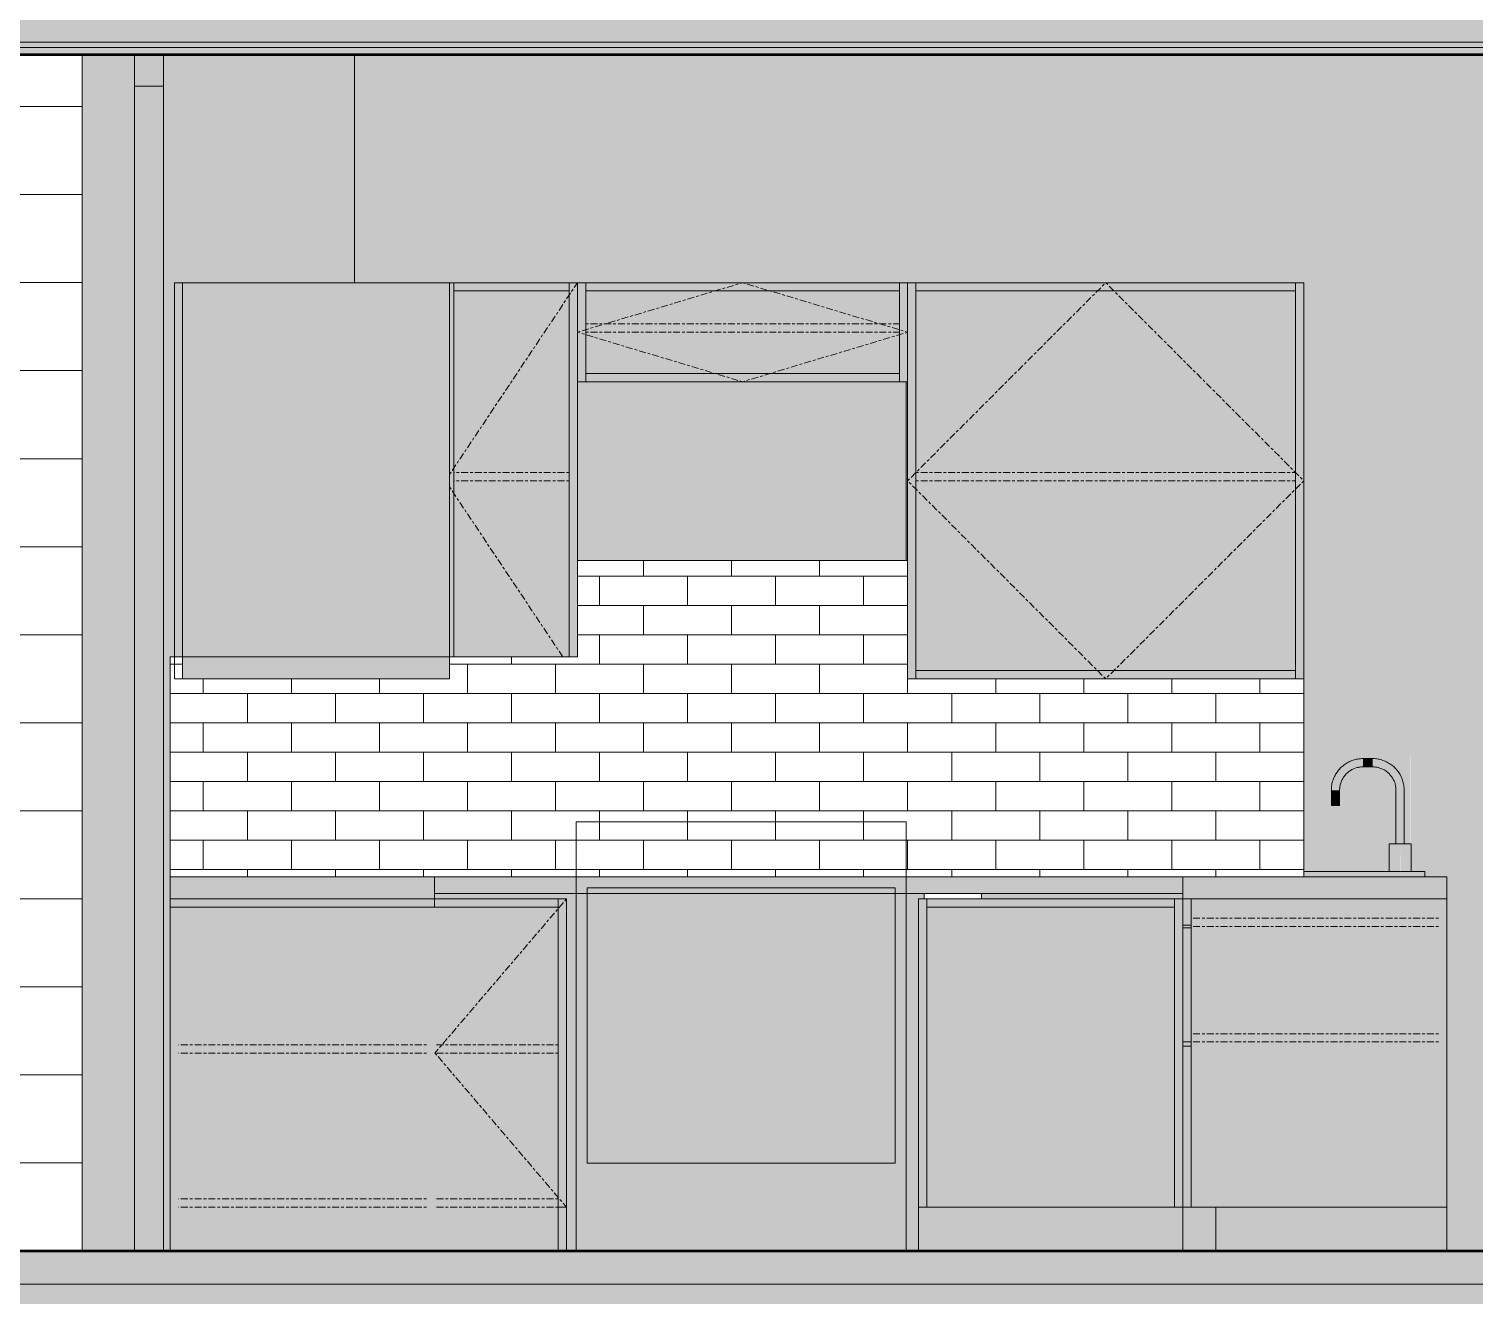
# Model space of a CAD drawing. Header units: inches. Extents: x 9594 to 15314, y -314 to 660.
# Drawn here: x 11834.1 to 11965.5, y -4 to 111.1 of the extents above; entities that cross this region are included whole.
import ezdxf

# ---------------------------------------------------------------- set-up
doc = ezdxf.new("R2010")
doc.units = ezdxf.units.IN
doc.header["$MEASUREMENT"] = 0
doc.linetypes.add('Center', pattern=[1.25, 0.25, -0.1875, 0.625, -0.1875])
doc.linetypes.add('Grid Line 1_2_', pattern=[0.875, 0.5, -0.125, 0.125, -0.125])
for name, color, linetype, lineweight in [('0-1', 7, 'Continuous', 5), ('0-2', 7, 'Continuous', 9), ('A-FLOR-4', 192, 'Continuous', 5), ('A-FLOR-5', 192, 'Continuous', 50), ('A-FLOR-LEVL-1', 51, 'Grid Line 1_2_', 9), ('A-FLOR-MCUT', 51, 'Continuous', 13), ('A-FLOR-PATT-2', 8, 'Continuous', 9), ('A-WALL-1', 10, 'Continuous', 13), ('A-WALL-2', 50, 'Continuous', 5), ('A-WALL-3', 8, 'Continuous', 5), ('A-WALL-5', 7, 'Continuous', 9), ('A-WALL-PATT-2', 7, 'Continuous', 9), ('A-WALL-PATT-3', 55, 'Continuous', 9), ('P-SANR-FIXT-1', 55, 'Continuous', 9), ('P-SANR-FIXT-2', 7, 'Continuous', 9), ('Q-CASE-2', 253, 'Continuous', 9), ('Q-CASE-3', 7, 'Continuous', 9), ('Q-CASE-5', 7, 'Center', 9), ('Q-CASE-6', 55, 'Continuous', 9), ('Q-SPCQ-2', 7, 'Continuous', 9), ('Q-SPCQ-3', 90, 'Continuous', 9)]:
    doc.layers.add(name, color=color, linetype=linetype, lineweight=lineweight)

# ---------------------------------------------------------------- blocks, each defined once
blk = doc.blocks.new('Range - 24_ x 30_ ADA-2553125-BUILDING SECTION - EAST_WEST - LOOKING SOUTH2')
at = {"layer": 'Q-SPCQ-3'}
h = blk.add_hatch(color=256, dxfattribs=at)
h.paths.add_polyline_path([(11886.71, 0), (11913.86, 0), (11913.86, 32.5), (11912.86, 32.5), (11912.86, 8), (11884.86, 8), (11884.86, 32.5), (11883.86, 32.5), (11883.86, 0), (11885.93, 0)], flags=0)
h.paths.add_polyline_path([(11886.71, 33.01), (11912.86, 33.01), (11913.02, 34), (11884.69, 34), (11884.86, 33.01)], flags=0)
blk.add_hatch(color=256, dxfattribs=at).paths.add_polyline_path([(11912.09, 8), (11912.86, 8), (11912.86, 33.01), (11884.86, 33.01), (11884.86, 8), (11886.87, 8)], flags=0)
at = {"layer": 'Q-SPCQ-2'}
for p, q in [((11883.86, 39), (11883.86, 0)), ((11913.86, 39), (11883.86, 39)), ((11913.86, 0), (11913.86, 39)), ((11884.86, 33.01), (11912.86, 33.01)), ((11884.86, 8), (11884.86, 33.01)), ((11912.86, 33.01), (11884.86, 33.01)), ((11884.86, 33.01), (11884.86, 8)), ((11912.86, 33.01), (11912.86, 8)), ((11912.86, 8), (11912.86, 33.01)), ((11912.86, 8), (11884.86, 8)), ((11884.86, 8), (11912.86, 8))]:
    blk.add_line(p, q, dxfattribs=at)
blk = doc.blocks.new('OD_CW_Countertop - OD_CW_Countertop-2357631-BUILDING SECTION - EAST_WEST - LOOKING SOUTH2')
at = {"layer": 'Q-CASE-2'}
h = blk.add_hatch(color=256, dxfattribs=at)
h.paths.add_polyline_path([(11929.93, 32.5), (11938.99, 32.5), (11938.99, 34), (11913.02, 34), (11912.86, 33.01), (11912.86, 32.5), (11920.71, 32.5)], flags=0)
h.paths.add_polyline_path([(11883.86, 32.5), (11884.86, 32.5), (11884.86, 33.01), (11884.69, 34), (11870.99, 34), (11870.99, 32.5), (11882.99, 32.5)], flags=0)
at = {"layer": 'Q-CASE-3'}
for p, q in [((11870.99, 32.5), (11870.99, 34)), ((11938.99, 34), (11870.99, 34)), ((11938.99, 32.5), (11938.99, 34)), ((11938.99, 32.5), (11870.99, 32.5))]:
    blk.add_line(p, q, dxfattribs=at)
blk = doc.blocks.new('OD_CW_Countertop - OD_CW_Countertop-2571379-BUILDING SECTION - EAST_WEST - LOOKING SOUTH2')
at = {"layer": 'Q-CASE-2'}
blk.add_hatch(color=256, dxfattribs=at).paths.add_polyline_path([(11870.24, 31.26), (11870.99, 31.26), (11870.99, 34), (11846.99, 34), (11846.99, 31.26), (11863.74, 31.26)], flags=0)
at = {"layer": 'Q-CASE-3'}
for p, q in [((11870.99, 34), (11846.99, 34)), ((11846.99, 31.26), (11846.99, 34)), ((11870.99, 34), (11870.99, 31.26)), ((11870.99, 31.26), (11846.99, 31.26))]:
    blk.add_line(p, q, dxfattribs=at)
blk = doc.blocks.new('Sink Kitchen-Single - 30_ x 21_-366345-BUILDING SECTION - EAST_WEST - LOOKING SOUTH2')
at = {"layer": 'P-SANR-FIXT-1'}
for points in [[(11952.89, 41.88), (11953.24, 41.88), (11953.44, 42.75), (11953.94, 43.43), (11954.66, 43.86), (11955.36, 44.04), (11955.36, 44.75), (11954.26, 44.53), (11953.33, 43.91), (11952.71, 42.98), (11952.53, 41.88), (11952.81, 41.88)], [(11956, 44), (11956.24, 44.04), (11956.24, 44.75), (11955.36, 44.71), (11955.36, 44)], [(11958.55, 41.88), (11959.11, 41.88), (11958.9, 42.98), (11958.27, 43.91), (11957.34, 44.53), (11956.24, 44.71), (11956.24, 44), (11957.12, 43.8), (11957.8, 43.29), (11958.22, 42.58), (11958.4, 41.88), (11958.51, 41.88)], [(11953.01, 40.5), (11953.24, 40.5), (11953.2, 41.88), (11952.49, 41.88), (11952.53, 40.5), (11952.95, 40.5)], [(11958.94, 37), (11959.11, 37), (11959.08, 41.88), (11958.36, 41.88), (11958.4, 37), (11958.93, 37)], [(11957.76, 34.5), (11958.74, 34.5), (11958.72, 37), (11957.76, 37)], [(11959.71, 34.5), (11959.71, 37), (11958.74, 37), (11958.75, 34.5), (11959.62, 34.5)], [(11956.84, 34), (11960.99, 34), (11960.99, 34.5), (11949.99, 34.5), (11949.99, 34), (11954.49, 34)]]:
    blk.add_hatch(color=256, dxfattribs=at).paths.add_polyline_path(points, flags=0)
at = {"layer": 'P-SANR-FIXT-2'}
for p, q in [((11956.24, 44.75), (11955.36, 44.75)), ((11955.36, 44), (11956.24, 44)), ((11952.49, 41.88), (11952.49, 40.5)), ((11953.24, 40.5), (11953.24, 41.88)), ((11958.36, 41.88), (11958.36, 37)), ((11959.11, 37), (11959.11, 41.88)), ((11953.24, 40.5), (11952.49, 40.5)), ((11957.74, 37), (11957.74, 34.5)), ((11957.74, 37), (11957.74, 34.5)), ((11957.76, 37), (11957.76, 37)), ((11957.76, 37), (11958.74, 37)), ((11958.74, 37), (11959.71, 37)), ((11959.71, 37), (11959.71, 37)), ((11959.74, 34.5), (11959.74, 37)), ((11959.74, 34.5), (11959.74, 37)), ((11949.99, 34.5), (11960.99, 34.5)), ((11960.99, 34.5), (11960.99, 34))]:
    blk.add_line(p, q, dxfattribs=at)
at = {"layer": 'P-SANR-FIXT-2', "flags": 128}
for points in [[(11955.36, 44.75), (11955.25, 44.75), (11955.13, 44.74), (11955.02, 44.73), (11954.91, 44.71), (11954.79, 44.69), (11954.68, 44.67), (11954.57, 44.64), (11954.46, 44.6), (11954.35, 44.57), (11954.24, 44.52), (11954.14, 44.48), (11954.04, 44.43), (11953.94, 44.37), (11953.84, 44.31), (11953.74, 44.25), (11953.65, 44.18), (11953.56, 44.11), (11953.47, 44.04), (11953.38, 43.96), (11953.3, 43.88), (11953.22, 43.79), (11953.15, 43.71), (11953.08, 43.62), (11953.01, 43.52), (11952.95, 43.43), (11952.88, 43.33), (11952.83, 43.23), (11952.78, 43.13), (11952.73, 43.02), (11952.68, 42.92), (11952.65, 42.81), (11952.61, 42.7), (11952.58, 42.59), (11952.55, 42.48), (11952.53, 42.36), (11952.51, 42.25), (11952.5, 42.14), (11952.49, 42.02), (11952.49, 41.91), (11952.49, 41.88)], [(11959.11, 41.88), (11959.11, 41.99), (11959.11, 42.1), (11959.09, 42.22), (11959.08, 42.33), (11959.06, 42.45), (11959.03, 42.56), (11959, 42.67), (11958.97, 42.78), (11958.93, 42.89), (11958.89, 42.99), (11958.84, 43.1), (11958.79, 43.2), (11958.73, 43.3), (11958.68, 43.4), (11958.61, 43.5), (11958.55, 43.59), (11958.47, 43.68), (11958.4, 43.77), (11958.32, 43.86), (11958.24, 43.94), (11958.16, 44.02), (11958.07, 44.09), (11957.98, 44.16), (11957.89, 44.23), (11957.79, 44.29), (11957.69, 44.35), (11957.59, 44.41), (11957.49, 44.46), (11957.39, 44.51), (11957.28, 44.55), (11957.17, 44.59), (11957.06, 44.63), (11956.95, 44.66), (11956.84, 44.69), (11956.73, 44.71), (11956.61, 44.73), (11956.5, 44.74), (11956.39, 44.75), (11956.27, 44.75), (11956.24, 44.75)], [(11953.24, 41.88), (11953.24, 41.96), (11953.25, 42.04), (11953.25, 42.13), (11953.27, 42.21), (11953.28, 42.3), (11953.3, 42.38), (11953.32, 42.46), (11953.35, 42.54), (11953.38, 42.62), (11953.41, 42.7), (11953.44, 42.78), (11953.48, 42.86), (11953.52, 42.93), (11953.56, 43), (11953.61, 43.07), (11953.66, 43.14), (11953.71, 43.21), (11953.77, 43.28), (11953.82, 43.34), (11953.88, 43.4), (11953.95, 43.46), (11954.01, 43.51), (11954.08, 43.57), (11954.15, 43.62), (11954.22, 43.66), (11954.29, 43.71), (11954.36, 43.75), (11954.44, 43.79), (11954.52, 43.82), (11954.59, 43.86), (11954.67, 43.88), (11954.76, 43.91), (11954.84, 43.93), (11954.92, 43.95), (11955, 43.97), (11955.09, 43.98), (11955.17, 43.99), (11955.26, 44), (11955.34, 44), (11955.36, 44)], [(11956.24, 44), (11956.32, 44), (11956.41, 43.99), (11956.49, 43.98), (11956.58, 43.97), (11956.66, 43.96), (11956.74, 43.94), (11956.83, 43.92), (11956.91, 43.89), (11956.99, 43.86), (11957.07, 43.83), (11957.14, 43.8), (11957.22, 43.76), (11957.3, 43.72), (11957.37, 43.68), (11957.44, 43.63), (11957.51, 43.58), (11957.58, 43.53), (11957.64, 43.47), (11957.7, 43.42), (11957.76, 43.36), (11957.82, 43.29), (11957.88, 43.23), (11957.93, 43.16), (11957.98, 43.09), (11958.03, 43.02), (11958.07, 42.95), (11958.11, 42.88), (11958.15, 42.8), (11958.19, 42.72), (11958.22, 42.65), (11958.25, 42.57), (11958.28, 42.48), (11958.3, 42.4), (11958.32, 42.32), (11958.33, 42.24), (11958.35, 42.15), (11958.36, 42.07), (11958.36, 41.98), (11958.36, 41.9), (11958.36, 41.88)]]:
    blk.add_lwpolyline(points, dxfattribs=at)
blk = doc.blocks.new('OD_CW_Countertop - OD_CW_Countertop-2572266-BUILDING SECTION - EAST_WEST - LOOKING SOUTH2')
at = {"layer": 'Q-CASE-2'}
blk.add_hatch(color=256, dxfattribs=at).paths.add_polyline_path([(11962.99, 32), (11962.99, 34), (11938.99, 34), (11938.99, 32), (11962.22, 32)], flags=0)
at = {"layer": 'Q-CASE-3'}
for p, q in [((11938.99, 32), (11938.99, 34)), ((11962.99, 34), (11938.99, 34)), ((11962.99, 34), (11962.99, 32)), ((11962.99, 32), (11938.99, 32))]:
    blk.add_line(p, q, dxfattribs=at)
blk = doc.blocks.new('308 - 308-2356161-BUILDING SECTION - EAST_WEST - LOOKING SOUTH2')
at = {"layer": 'Q-CASE-2'}
for points in [[(11848.11, 54), (11848.11, 88), (11847.36, 88), (11847.36, 54)], [(11872.36, 52), (11872.36, 88), (11848.11, 88), (11848.11, 52), (11863.74, 52)]]:
    blk.add_hatch(color=256, dxfattribs=at).paths.add_polyline_path(points, flags=0)
at = {"layer": 'Q-CASE-3'}
for p, q in [((11847.36, 88), (11848.11, 88)), ((11847.36, 88), (11847.36, 52)), ((11848.11, 88), (11872.36, 88)), ((11848.11, 52), (11848.11, 88)), ((11848.11, 52), (11848.11, 88)), ((11872.36, 88), (11872.36, 52)), ((11848.11, 52), (11847.36, 52)), ((11872.36, 52), (11848.11, 52))]:
    blk.add_line(p, q, dxfattribs=at)
blk = doc.blocks.new('300 Series Wall Hung Cabinet_301 - 12_-2216986-BUILDING SECTION - EAST_WEST - LOOKING SOUTH2')
at = {"layer": 'Q-CASE-2'}
for points in [[(11872.74, 54), (11872.74, 88), (11872.36, 88), (11872.36, 54)], [(11876.44, 87.25), (11883.24, 87.25), (11883.24, 88), (11872.74, 88), (11872.74, 87.25)], [(11883.24, 54), (11883.99, 54), (11883.99, 88), (11883.24, 88), (11883.24, 60.97)], [(11879.25, 54), (11883.24, 54), (11883.24, 87.25), (11872.74, 87.25), (11872.74, 54), (11876.44, 54)]]:
    blk.add_hatch(color=256, dxfattribs=at).paths.add_polyline_path(points, flags=0)
at = {"layer": 'Q-CASE-3'}
for p, q in [((11872.74, 88), (11872.36, 88)), ((11872.74, 88), (11872.74, 54)), ((11872.74, 88), (11883.24, 88)), ((11872.74, 88), (11872.74, 87.25)), ((11883.24, 54), (11883.24, 88)), ((11883.99, 88), (11883.24, 88)), ((11883.24, 88), (11883.24, 87.25)), ((11883.99, 88), (11883.99, 79)), ((11883.24, 87.25), (11872.74, 87.25)), ((11872.74, 87.25), (11872.74, 54)), ((11883.24, 87.25), (11872.74, 87.25)), ((11883.24, 54), (11883.24, 87.25))]:
    blk.add_line(p, q, dxfattribs=at)
at = {"layer": 'Q-CASE-5'}
for p, q in [((11872.36, 70.56), (11883.99, 88)), ((11883.24, 70.75), (11872.74, 70.75)), ((11883.24, 70), (11872.74, 70)), ((11872.36, 69.44), (11882.66, 54))]:
    blk.add_line(p, q, dxfattribs=at)
blk = doc.blocks.new('300 Series Wall Hung Cabinet_302 - 30_ X 9_-2458553-BUILDING SECTION - EAST_WEST - LOOKING SOUTH2')
at = {"layer": 'Q-CASE-2'}
for points in [[(11884.74, 79), (11884.74, 88), (11883.99, 88), (11883.99, 79)], [(11884.74, 87.25), (11913.24, 87.25), (11913.24, 88), (11884.74, 88)], [(11913.99, 79), (11913.99, 88), (11913.24, 88), (11913.24, 79), (11913.87, 79)], [(11913.24, 79.75), (11913.24, 87.25), (11884.74, 87.25), (11884.74, 79.75), (11911.75, 79.75)], [(11911.75, 79), (11913.24, 79), (11913.24, 79.75), (11884.74, 79.75), (11884.74, 79), (11908.4, 79)]]:
    blk.add_hatch(color=256, dxfattribs=at).paths.add_polyline_path(points, flags=0)
at = {"layer": 'Q-CASE-3'}
for p, q in [((11883.99, 79), (11883.99, 88)), ((11884.74, 88), (11883.99, 88)), ((11884.74, 88), (11884.74, 79)), ((11884.74, 88), (11913.24, 88)), ((11884.74, 87.25), (11884.74, 88)), ((11913.24, 79), (11913.24, 88)), ((11913.99, 88), (11913.24, 88)), ((11913.24, 87.25), (11913.24, 88)), ((11913.99, 88), (11913.99, 79)), ((11884.74, 87.25), (11884.74, 79.75)), ((11913.24, 87.25), (11884.74, 87.25)), ((11913.24, 87.25), (11884.74, 87.25)), ((11913.24, 79.75), (11913.24, 87.25)), ((11884.74, 79.75), (11913.24, 79.75)), ((11884.74, 79.75), (11913.24, 79.75)), ((11884.74, 79), (11884.74, 79.75)), ((11913.24, 79), (11913.24, 79.75)), ((11913.99, 79), (11913.87, 79))]:
    blk.add_line(p, q, dxfattribs=at)
at = {"layer": 'Q-CASE-5'}
for p, q in [((11883.99, 83.5), (11898.99, 88)), ((11898.99, 88), (11913.99, 83.5)), ((11884.74, 84.25), (11913.24, 84.25)), ((11898.99, 79), (11883.99, 83.5)), ((11884.74, 83.5), (11913.24, 83.5)), ((11913.99, 83.5), (11898.99, 79))]:
    blk.add_line(p, q, dxfattribs=at)
blk = doc.blocks.new('30quot_MicrowaveVent_11166 - 70cm miele oven-V85-BUILDING SECTION - EAST_WEST - LOOKING SOUTH2')
at = {"layer": 'Q-CASE-6'}
blk.add_hatch(color=256, dxfattribs=at).paths.add_polyline_path([(11883.99, 62.74), (11913.87, 62.74), (11913.87, 79), (11883.99, 79), (11883.99, 70.52)], flags=0)
at = {"layer": 'Q-CASE-3'}
for p, q in [((11883.99, 62.74), (11883.99, 79)), ((11883.99, 79), (11913.87, 79)), ((11913.87, 79), (11913.87, 62.74)), ((11883.99, 62.74), (11913.87, 62.74))]:
    blk.add_line(p, q, dxfattribs=at)
blk = doc.blocks.new('300 Series Wall Hung Cabinet_302 - 36_ x 36_-2570919-BUILDING SECTION - EAST_WEST - LOOKING SOUTH2')
at = {"layer": 'Q-CASE-2'}
for points in [[(11914.74, 52), (11914.74, 88), (11913.99, 88), (11913.99, 52)], [(11930.2, 87.25), (11949.24, 87.25), (11949.24, 88), (11914.74, 88), (11914.74, 87.25), (11930.18, 87.25)], [(11949.24, 52), (11949.99, 52), (11949.99, 88), (11949.24, 88), (11949.24, 60.97)], [(11914.74, 52.75), (11949.24, 52.75), (11949.24, 87.25), (11914.74, 87.25), (11914.74, 60.97)], [(11934.37, 52), (11949.24, 52), (11949.24, 52.75), (11914.74, 52.75), (11914.74, 52), (11932.11, 52)]]:
    blk.add_hatch(color=256, dxfattribs=at).paths.add_polyline_path(points, flags=0)
at = {"layer": 'Q-CASE-3'}
for p, q in [((11913.99, 62.74), (11913.99, 88)), ((11914.74, 88), (11913.99, 88)), ((11914.74, 88), (11914.74, 52)), ((11914.74, 88), (11949.24, 88)), ((11914.74, 87.25), (11914.74, 88)), ((11949.24, 52), (11949.24, 88)), ((11949.99, 88), (11949.24, 88)), ((11949.24, 87.25), (11949.24, 88)), ((11949.99, 88), (11949.99, 52)), ((11914.74, 87.25), (11914.74, 52.75)), ((11949.24, 87.25), (11914.74, 87.25)), ((11949.24, 87.25), (11914.74, 87.25)), ((11949.24, 52.75), (11949.24, 87.25)), ((11914.74, 52.75), (11949.24, 52.75)), ((11914.74, 52.75), (11949.24, 52.75)), ((11914.74, 52), (11914.74, 52.75)), ((11949.24, 52), (11949.24, 52.75))]:
    blk.add_line(p, q, dxfattribs=at)
at = {"layer": 'Q-CASE-5'}
for p, q in [((11913.99, 70), (11931.99, 88)), ((11931.99, 88), (11949.99, 70)), ((11931.99, 52), (11913.99, 70)), ((11914.74, 70.75), (11949.24, 70.75)), ((11914.74, 70), (11949.24, 70)), ((11949.99, 70), (11931.99, 52))]:
    blk.add_line(p, q, dxfattribs=at)
blk = doc.blocks.new('Base Cabinet 4 Drawer 254 - Base Cabinet 4 Drawer 254 24_ ADA-2556285-BUILDING SECTION - EAST_WEST - LOOKING SOUTH2')
at = {"layer": 'Q-CASE-2'}
for points in [[(11914.99, 4), (11915.74, 4), (11915.74, 32), (11914.99, 32), (11914.99, 8.89)], [(11920.71, 31.25), (11938.24, 31.25), (11938.24, 32), (11915.74, 32), (11915.74, 31.25)], [(11938.99, 4), (11938.99, 32), (11938.24, 32), (11938.24, 4)], [(11920.71, 4), (11938.24, 4), (11938.24, 31.25), (11915.74, 31.25), (11915.74, 4)], [(11914.99, 0), (11938.99, 0), (11938.99, 4), (11914.99, 4), (11914.99, 0.5)]]:
    blk.add_hatch(color=256, dxfattribs=at).paths.add_polyline_path(points, flags=0)
at = {"layer": 'Q-CASE-3'}
for p, q in [((11914.99, 4), (11914.99, 32)), ((11915.74, 32), (11914.99, 32)), ((11915.74, 32), (11915.74, 4)), ((11915.74, 32), (11938.24, 32)), ((11915.74, 32), (11915.74, 31.25)), ((11938.24, 4), (11938.24, 32)), ((11938.99, 32), (11938.24, 32)), ((11938.24, 31.25), (11938.24, 32)), ((11938.99, 32), (11938.99, 4)), ((11938.24, 31.25), (11915.74, 31.25)), ((11938.24, 31.25), (11915.74, 31.25)), ((11915.74, 31.25), (11915.74, 4)), ((11938.24, 4), (11938.24, 31.25)), ((11914.99, 4), (11915.74, 4)), ((11914.99, 4), (11938.99, 4)), ((11914.99, 0), (11914.99, 4)), ((11915.74, 4), (11938.24, 4)), ((11938.24, 4), (11938.99, 4)), ((11938.99, 4), (11938.99, 0))]:
    blk.add_line(p, q, dxfattribs=at)
blk = doc.blocks.new('Base Cabinet 3 Drawer 230 - Base Cabinet 3 Drawer 230 12_-2554963-BUILDING SECTION - EAST_WEST - LOOKING SOUTH2')
at = {"layer": 'Q-CASE-2'}
for points in [[(11939.74, 29.62), (11939.74, 32), (11938.99, 32), (11938.99, 29.62)], [(11939.74, 4), (11962.99, 4), (11962.99, 32), (11939.74, 32), (11939.74, 16.59)], [(11939.74, 19), (11939.74, 29.37), (11938.99, 29.37), (11938.99, 19)], [(11938.99, 4), (11939.74, 4), (11939.74, 18.62), (11938.99, 18.62), (11938.99, 4.75)], [(11959.74, 0), (11962.99, 0), (11962.99, 4), (11941.99, 4), (11941.99, 0), (11951.46, 0)]]:
    blk.add_hatch(color=256, dxfattribs=at).paths.add_polyline_path(points, flags=0)
at = {"layer": 'Q-CASE-3'}
for p, q in [((11939.74, 32), (11939.74, 29.62)), ((11939.74, 32), (11939.74, 4)), ((11962.99, 4), (11962.99, 32)), ((11939.74, 29.62), (11938.99, 29.62)), ((11938.99, 29.37), (11939.74, 29.37)), ((11939.74, 29.37), (11939.74, 19)), ((11939.74, 19), (11938.99, 19)), ((11938.99, 18.62), (11939.74, 18.62)), ((11939.74, 18.62), (11939.74, 4)), ((11939.74, 4), (11938.99, 4)), ((11939.74, 4), (11962.99, 4)), ((11941.99, 0), (11941.99, 4)), ((11941.99, 4), (11962.99, 4)), ((11962.99, 0), (11962.99, 4))]:
    blk.add_line(p, q, dxfattribs=at)
at = {"layer": 'Q-CASE-5'}
for p, q in [((11962.24, 30.25), (11939.74, 30.25)), ((11962.24, 29.5), (11939.74, 29.5)), ((11962.24, 19.75), (11939.74, 19.75)), ((11962.24, 19), (11939.74, 19))]:
    blk.add_line(p, q, dxfattribs=at)
blk = doc.blocks.new('Base Cabinet Corner 197 - Base Cabinet Corner 197 ADA-2572273-BUILDING SECTION - EAST_WEST - LOOKING SOUTH2')
at = {"layer": 'Q-CASE-2'}
for points in [[(11872.71, 31.25), (11882.24, 31.25), (11882.24, 32), (11870.99, 32), (11870.99, 31.26), (11870.99, 31.25)], [(11882.24, 4), (11882.99, 4), (11882.99, 32), (11882.24, 32), (11882.24, 10.94)], [(11882.24, 0), (11882.24, 31.25), (11846.99, 31.25), (11846.99, 0), (11876.44, 0)], [(11882.99, 0), (11882.99, 4), (11882.24, 4), (11882.24, 0)]]:
    blk.add_hatch(color=256, dxfattribs=at).paths.add_polyline_path(points, flags=0)
at = {"layer": 'Q-CASE-3'}
for p, q in [((11846.99, 32), (11882.24, 32)), ((11846.99, 31.25), (11846.99, 32)), ((11882.24, 4), (11882.24, 32)), ((11882.24, 32), (11882.99, 32)), ((11882.24, 32), (11882.24, 31.25)), ((11882.99, 32), (11882.99, 4)), ((11882.24, 31.25), (11846.99, 31.25)), ((11846.99, 31.25), (11846.99, 0)), ((11882.24, 31.25), (11846.99, 31.25)), ((11882.24, 0), (11882.24, 31.25)), ((11882.24, 0), (11882.24, 4)), ((11882.24, 4), (11882.99, 4)), ((11882.24, 4), (11882.99, 4)), ((11882.99, 4), (11882.99, 0))]:
    blk.add_line(p, q, dxfattribs=at)
at = {"layer": 'Q-CASE-5'}
for p, q in [((11882.99, 32), (11871.04, 18)), ((11870.27, 18.75), (11847.74, 18.75)), ((11882.24, 18.75), (11870.99, 18.75)), ((11870.27, 18), (11847.74, 18)), ((11882.24, 18), (11871.04, 18)), ((11871.04, 18), (11882.99, 4)), ((11870.27, 4.75), (11847.74, 4.75)), ((11870.27, 4), (11847.74, 4)), ((11882.24, 4.75), (11870.99, 4.75)), ((11882.24, 4), (11871.04, 4))]:
    blk.add_line(p, q, dxfattribs=at)
blk = doc.blocks.new('CTR - 1st Phase - Unit Layouts_rvt-1-BUILDING SECTION - EAST_WEST - LOOKING SOUTH2')
at = {"layer": 'A-WALL-1'}
h = blk.add_hatch(color=256, dxfattribs=at)
h.paths.add_polyline_path([(11914.99, 0), (11914.99, 32), (11915.5, 32), (11915.5, 32.5), (11913.86, 32.5), (11913.86, 0)], flags=0)
h.paths.add_polyline_path([(12080.69, 0), (12081.06, 0), (12081.06, 8.94), (12080.69, 8.94), (12080.69, 0.18)], flags=0)
h.paths.add_polyline_path([(12081.06, 52.06), (12081.06, 108.75), (12080.69, 108.74), (12080.69, 52.06)], flags=0)
h.paths.add_polyline_path([(11913.99, 62.74), (11913.99, 79), (11913.87, 79), (11913.87, 62.74)], flags=0)
h.paths.add_polyline_path([(11846.36, 105.87), (11846.36, 108.75), (11843.74, 108.75), (11843.74, 105.87), (11843.82, 105.87)], flags=0)
at = {"layer": 'A-WALL-2'}
h = blk.add_hatch(color=256, dxfattribs=at)
h.paths.add_polyline_path([(11882.99, 0), (11883.86, 0), (11883.86, 32.5), (11870.99, 32.5), (11870.99, 32), (11882.99, 32), (11882.99, 0.5)], flags=0)
h.paths.add_polyline_path([(11941.99, 0), (11941.99, 4), (11938.99, 4), (11938.99, 0), (11939.74, 0)], flags=0)
h.paths.add_polyline_path([(11939.74, 18.62), (11939.74, 19), (11938.99, 19), (11938.99, 18.62)], flags=0)
h.paths.add_polyline_path([(11938.99, 29.37), (11939.74, 29.37), (11939.74, 29.62), (11938.99, 29.62)], flags=0)
h.paths.add_polyline_path([(11937.49, 32), (11937.49, 32), (11938.99, 32), (11938.99, 32.5), (11920.71, 32.5), (11920.71, 32), (11929.93, 32)], flags=0)
h.paths.add_polyline_path([(11954.49, 34.5), (11957.76, 34.5), (11957.76, 37), (11958.36, 37), (11958.35, 41.95), (11958.14, 42.78), (11957.74, 43.38), (11956.95, 43.86), (11956.24, 44), (11955.29, 43.99), (11954.46, 43.78), (11953.86, 43.38), (11953.38, 42.58), (11953.24, 41.88), (11953.2, 40.5), (11952.49, 40.5), (11952.53, 42.06), (11952.71, 42.98), (11953.33, 43.91), (11954.26, 44.53), (11955.36, 44.75), (11956.43, 44.71), (11957.34, 44.53), (11958.27, 43.91), (11958.9, 42.98), (11959.11, 41.88), (11959.11, 37), (11959.71, 37), (11959.74, 108.75), (11863.74, 108.75), (11863.74, 88), (11949.99, 88), (11949.99, 34.5), (11951.46, 34.5)], flags=0)
blk.add_hatch(color=256, dxfattribs=at).paths.add_polyline_path([(11968.62, 0), (11969.3, 0), (11969.3, 26), (11974.62, 26), (11974.62, 83), (12014.62, 83), (12014.62, 51), (12046.79, 51), (12046.79, 83), (12047.79, 83), (12047.79, 108.75), (11959.74, 108.75), (11959.74, 34.5), (11960.99, 34.5), (11960.99, 34), (11962.99, 34), (11962.99, 0)], flags=0)
at = {"layer": 'A-WALL-3'}
for points in [[(11843.74, 0), (11843.74, 108.75), (11838.99, 108.75), (11838.99, 0)], [(11846.99, 0), (11846.99, 54), (11847.36, 54), (11847.36, 88), (11863.74, 88), (11863.74, 108.75), (11846.36, 108.75), (11846.36, 0)], [(11846.36, 0), (11846.36, 105.87), (11843.74, 105.87), (11843.74, 0), (11843.82, 0)]]:
    blk.add_hatch(color=256, dxfattribs=at).paths.add_polyline_path(points, flags=0)
at = {"layer": 'A-WALL-PATT-2'}
h = blk.add_hatch(dxfattribs=at)
h.set_pattern_fill('FP_5', color=256, style=0, pattern_type=2)
h.set_pattern_definition([(0, (11949.989, 0), (0, 2.667), []), (90, (11949.989, 0), (-4, 2.667), [2.667, -2.667])])
h.paths.add_polyline_path([(11886.71, 34), (11949.99, 34), (11949.99, 52), (11913.99, 52), (11913.99, 62.74), (11883.99, 62.74), (11883.99, 54), (11872.36, 54), (11872.36, 52), (11848.11, 52), (11848.11, 54), (11846.99, 54), (11846.99, 34), (11876.44, 34)], flags=0)
at = {"layer": 'A-WALL-5'}
for p, q in [((11838.99, 0), (11838.99, 108.75)), ((11843.74, 108.75), (11843.74, 0)), ((11846.36, 108.75), (11846.36, 0)), ((11863.74, 108.75), (11863.74, 88)), ((11846.36, 105.87), (11843.74, 105.87)), ((11913.99, 62.74), (11883.99, 62.74)), ((11883.99, 62.74), (11883.99, 54)), ((11913.99, 52), (11913.99, 62.74)), ((11883.99, 54), (11846.99, 54)), ((11846.99, 54), (11846.99, 34)), ((11949.99, 52), (11913.99, 52)), ((11949.99, 34), (11949.99, 52)), ((11846.99, 34), (11949.99, 34)), ((11915.5, 32), (11915.5, 32.5)), ((11920.71, 32.5), (11920.71, 32))]:
    blk.add_line(p, q, dxfattribs=at)
at = {"layer": '0-2'}
for name in ['308 - 308-2356161-BUILDING SECTION - EAST_WEST - LOOKING SOUTH2', '300 Series Wall Hung Cabinet_301 - 12_-2216986-BUILDING SECTION - EAST_WEST - LOOKING SOUTH2', '300 Series Wall Hung Cabinet_302 - 30_ X 9_-2458553-BUILDING SECTION - EAST_WEST - LOOKING SOUTH2', '300 Series Wall Hung Cabinet_302 - 36_ x 36_-2570919-BUILDING SECTION - EAST_WEST - LOOKING SOUTH2', '30quot_MicrowaveVent_11166 - 70cm miele oven-V85-BUILDING SECTION - EAST_WEST - LOOKING SOUTH2', 'Sink Kitchen-Single - 30_ x 21_-366345-BUILDING SECTION - EAST_WEST - LOOKING SOUTH2', 'Range - 24_ x 30_ ADA-2553125-BUILDING SECTION - EAST_WEST - LOOKING SOUTH2', 'OD_CW_Countertop - OD_CW_Countertop-2571379-BUILDING SECTION - EAST_WEST - LOOKING SOUTH2', 'OD_CW_Countertop - OD_CW_Countertop-2357631-BUILDING SECTION - EAST_WEST - LOOKING SOUTH2', 'OD_CW_Countertop - OD_CW_Countertop-2572266-BUILDING SECTION - EAST_WEST - LOOKING SOUTH2', 'Base Cabinet Corner 197 - Base Cabinet Corner 197 ADA-2572273-BUILDING SECTION - EAST_WEST - LOOKING SOUTH2', 'Base Cabinet 4 Drawer 254 - Base Cabinet 4 Drawer 254 24_ ADA-2556285-BUILDING SECTION - EAST_WEST - LOOKING SOUTH2', 'Base Cabinet 3 Drawer 230 - Base Cabinet 3 Drawer 230 12_-2554963-BUILDING SECTION - EAST_WEST - LOOKING SOUTH2']:
    blk.add_blockref(name, (0, 0), dxfattribs=at)
blk = doc.blocks.new('CTR - 1st Phase -Stairs _ Elevators_rvt-1-BUILDING SECTION - EAST_WEST - LOOKING SOUTH2')
at = {"layer": 'A-WALL-PATT-3'}
h = blk.add_hatch(dxfattribs=at)
h.set_pattern_fill('FP_30', color=256, style=0, pattern_type=2)
h.set_pattern_definition([(0, (11774.989, -152), (0, 8), []), (90, (11774.989, -152), (-8, 8), [8, -8])])
h.paths.add_polyline_path([(11789.18, -152), (11789.18, -64), (11829.18, -64), (11829.18, -152), (11838.99, -152), (11838.99, -36), (11835.98, -36), (11835.19, -35.21), (11835.19, -16), (11838.99, -16), (11838.99, -15), (11782.99, -15), (11782.99, -152)], flags=0)
h.paths.add_polyline_path([(11832.59, 0), (11838.99, 0), (11838.99, 108.75), (11782.99, 108.75), (11782.99, 0), (11787.36, 0), (11787.36, 81), (11787.74, 81), (11787.74, 90), (11800.74, 90), (11800.76, 86.75), (11802.24, 86.75), (11802.24, 83), (11800.74, 83), (11800.76, 81), (11801.85, 81), (11801.85, 77.75), (11801.97, 77.75), (11801.97, 81), (11802.76, 81), (11802.95, 80.72), (11802.95, 80.49), (11802.84, 80.29), (11802.76, 80.21), (11802.76, 77.06), (11802.24, 77.06), (11802.24, 76.94), (11802.76, 76.94), (11802.76, 76.25), (11803.52, 74.4), (11803.91, 72.45), (11803.91, 72), (11817.11, 72), (11817.11, 0), (11819.36, 0)], flags=0)
h.paths.add_polyline_path([(11817.36, 0.37), (11817.36, 72), (11819.36, 72), (11819.36, 64), (11820.27, 64), (11821.36, 48.28), (11821.36, 41.94), (11820.27, 26.23), (11819.36, 26.23), (11819.36, 2.87), (11818.36, 2.87), (11818.36, 0.37)], flags=0)
h.paths.add_polyline_path([(11819.36, 26.48), (11820.03, 26.48), (11821.11, 41.95), (11821.11, 48.29), (11820.03, 63.75), (11819.36, 63.75), (11819.36, 27.19)], flags=0)
h.paths.add_polyline_path([(11787.74, 36), (11789.36, 36), (11789.36, 54), (11787.74, 54), (11787.74, 38.78)], flags=0)
h.paths.add_polyline_path([(11801.85, 72), (11801.97, 72), (11801.97, 74), (11801.85, 74), (11801.85, 72.07)], flags=0)
h.paths.add_polyline_path([(11802.76, 72), (11803.65, 72), (11803.61, 72.63), (11803.25, 74.37), (11802.76, 74.37), (11802.76, 72.07)], flags=0)
h.paths.add_polyline_path([(11800.76, 83.5), (11801.74, 83.5), (11801.74, 86.25), (11800.74, 86.25), (11800.74, 83.5)], flags=0)
at = {"layer": 'A-FLOR-LEVL-1'}
blk.add_line((9594.29, 0), (12543.28, 0), dxfattribs=at)

msp = doc.modelspace()

# ---------------------------------------------------------------- hatches: boundary and pattern name
at = {"layer": 'A-FLOR-4'}
h = msp.add_hatch(color=256, dxfattribs=at)
h.paths.add_polyline_path([(12080.69, 109.37), (12081.06, 109.38), (12081.06, 109.87), (11737.24, 109.87), (11737.24, 109.37), (12080.63, 109.37)], flags=0)
h.paths.add_polyline_path([(11550.99, 109.37), (11646.74, 109.37), (11646.74, 109.87), (11284.91, 109.87), (11284.91, 109.37), (11548.81, 109.37)], flags=0)
h.paths.add_polyline_path([(10675.41, 109.37), (10813.86, 109.37), (10813.86, 109.87), (10450.69, 109.87), (10450.69, 109.37), (10638.23, 109.37)], flags=0)
h.paths.add_polyline_path([(10063.9, 109.37), (10361.54, 109.37), (10361.54, 109.87), (10017.71, 109.87), (10017.71, 109.37), (10063.76, 109.37)], flags=0)
at = {"layer": 'A-FLOR-PATT-2'}
h = msp.add_hatch(dxfattribs=at)
h.set_pattern_fill('FP_4', color=256, style=0, pattern_type=2)
h.set_pattern_definition([(161.57, (11009.034, 72.48), (-3.8399538, -1.54e-05), [0, -27.322, 3.034, 0]), (18.43, (11008.074, 72.48), (-3.8399538, 1.54e-05), [0, -27.322, 3.034, 0]), (108.43, (11009.034, 72.48), (1.919622, -9.6005246), [9.106, -21.25]), (71.57, (11008.074, 72.48), (1.919622, 9.6005246), [9.106, -21.25])])
h.paths.add_polyline_path([(12091.39, 109.87), (12115.84, 109.87), (12115.84, 133.87), (11737.24, 133.87), (11737.24, 109.87), (12089.69, 109.87)], flags=0)
h.paths.add_polyline_path([(11646.74, 109.87), (11646.74, 133.87), (11250.14, 133.87), (11250.14, 109.87), (11585.47, 109.87)], flags=0)
h.paths.add_polyline_path([(10035.43, 109.87), (10361.54, 109.87), (10361.54, 133.87), (9982.94, 133.87), (9982.94, 109.87), (10017.71, 109.87)], flags=0)
h.paths.add_polyline_path([(10450.69, 109.87), (10848.64, 109.87), (10848.64, 133.87), (10450.69, 133.87), (10450.69, 127.54)], flags=0)
h = msp.add_hatch(dxfattribs=at)
h.set_pattern_fill('FP_1', color=256, style=0, pattern_type=2)
h.set_pattern_definition([(0, (11008.554, 72), (30.72, 7.68), [1.267, -21.773, 1.267, -21.773, -122.88]), (0, (11008.554, 72), (30.72, 7.68), [-46.08, 1.267, -44.813, 1.267, -21.773, -53.76]), (0, (11008.554, 72), (30.72, 7.68), [-115.2, 1.267, -14.093, 1.267, -37.133]), (120, (11020.074, 75.84), (-22.011075, 22.7643), [1.267, -21.773, 1.267, -21.773, -122.88]), (120, (11020.074, 75.84), (-22.011075, 22.7643), [-46.08, 1.267, -44.813, 1.267, -21.773, -53.76]), (120, (11020.074, 75.84), (-22.011075, 22.7643), [-115.2, 1.267, -14.093, 1.267, -37.133]), (240, (11023.914, 91.2), (-8.708925, -30.4443), [1.267, -21.773, 1.267, -21.773, -122.88]), (240, (11023.914, 91.2), (-8.708925, -30.4443), [-46.08, 1.267, -44.813, 1.267, -21.773, -53.76]), (240, (11023.914, 91.2), (-8.708925, -30.4443), [-115.2, 1.267, -14.093, 1.267, -37.133])])
h.paths.add_polyline_path([(11920.71, 108.75), (12081.06, 108.78), (12081.06, 109.37), (11737.24, 109.37), (11737.24, 108.75), (11916.67, 108.75)], flags=0)
h.paths.add_polyline_path([(11532.04, 108.75), (11646.74, 108.75), (11646.74, 109.37), (11284.91, 109.37), (11284.91, 108.75), (11509.05, 108.75)], flags=0)
h.paths.add_polyline_path([(10638.23, 108.75), (10813.86, 108.75), (10813.86, 109.37), (10450.69, 109.37), (10450.69, 108.75), (10595.17, 108.75)], flags=0)
h.paths.add_polyline_path([(10157.16, 108.75), (10361.54, 108.75), (10361.54, 109.37), (10017.71, 109.37), (10017.71, 108.75), (10121.55, 108.75)], flags=0)
h = msp.add_hatch(dxfattribs=at)
h.set_pattern_fill('FP_2', color=256, style=0, pattern_type=2)
h.set_pattern_definition([(0, (11008.554, 72), (15.36, 3.84), [1.267, -10.253, 1.267, -10.253, -61.44]), (0, (11008.554, 72), (15.36, 3.84), [-23.04, 1.267, -21.773, 1.267, -10.253, -26.88]), (0, (11008.554, 72), (15.36, 3.84), [-57.6, 1.267, -6.413, 1.267, -17.933]), (120, (11014.314, 73.92), (-11.005538, 11.38215), [1.267, -10.253, 1.267, -10.253, -61.44]), (120, (11014.314, 73.92), (-11.005538, 11.38215), [-23.04, 1.267, -21.773, 1.267, -10.253, -26.88]), (120, (11014.314, 73.92), (-11.005538, 11.38215), [-57.6, 1.267, -6.413, 1.267, -17.933]), (240, (11016.234, 81.6), (-4.354462, -15.22215), [1.267, -10.253, 1.267, -10.253, -61.44]), (240, (11016.234, 81.6), (-4.354462, -15.22215), [-23.04, 1.267, -21.773, 1.267, -10.253, -26.88]), (240, (11016.234, 81.6), (-4.354462, -15.22215), [-57.6, 1.267, -6.413, 1.267, -17.933])])
h.paths.add_polyline_path([(11542.99, -3), (12087.19, -3), (12087.19, 0), (11278.79, 0), (11278.79, -3), (11509.72, -3)], flags=0)
h.paths.add_polyline_path([(10268.91, -3), (10819.99, -3), (10819.99, 0), (10011.59, 0), (10011.59, -3), (10265.57, -3)], flags=0)
h = msp.add_hatch(dxfattribs=at)
h.set_pattern_fill('FP_27', color=256, style=0, pattern_type=2)
h.set_pattern_definition([(50, (11008.554, 72), (27.5427, -2.4099), [2.88, -31.68]), (355, (11008.554, 72), (-5.32784, 28.8843), [2.304, -25.344]), (100.451, (11010.85, 71.8), (22.2153, 26.4739), [2.448, -26.924]), (46.184, (11008.554, 79.68), (40.9819, -6.3564), [4.32, -47.52]), (96.636, (11011.97, 79.15), (35.8907, 37.4062), [3.671, -40.386]), (351.184, (11008.554, 79.68), (35.891, 37.4062), [3.456, -38.016]), (21, (11012.394, 77.76), (22.92104, -15.46073), [2.88, -31.68]), (326, (11012.394, 77.76), (9.3435, 27.84574), [2.304, -25.344]), (71.451, (11014.304, 76.472), (32.2648, 12.3844), [2.448, -26.924]), (37.5, (11008.554, 72), (0.466855, 12.78271), [1.267, -23.77, 1.267, -24.461, -25.44]), (37.5, (11008.554, 72), (0.466855, 12.78271), [-50.765, 1.267, -24.173]), (7.5, (11008.554, 72), (10.10159, 15.14509), [1.267, -13.402, 1.267, -23.194, -9.696]), (7.5, (11008.554, 72), (10.10159, 15.14509), [-39.13, 1.267, -8.429]), (327.5, (10999.991, 72), (20.49916, -0.86578), [1.267, -8.333, 1.267, -28.685, -39.744]), (327.5, (10999.991, 72), (20.49916, -0.86578), [-39.552, 1.267, -38.477]), (317.5, (10996.151, 72), (22.39478, 3.8443), [1.267, -11.213, 1.267, -18.624, -28.224]), (317.5, (10996.151, 72), (22.39478, 3.8443), [-32.371, 1.267, -26.957])])
h.paths.add_polyline_path([(11499.36, -15), (12087.19, -15), (12087.19, -3), (11278.79, -3), (11278.79, -15), (11466.43, -15)], flags=0)
h.paths.add_polyline_path([(10035.43, -15), (10819.99, -15), (10819.99, -3), (10011.59, -3), (10011.59, -15), (10019.59, -15)], flags=0)

# ---------------------------------------------------------------- linework, layer by layer
at = {"layer": 'A-FLOR-5'}
for p, q in [((11737.24, 108.75), (12081.06, 108.75)), ((12081.06, 0), (11278.79, 0))]:
    msp.add_line(p, q, dxfattribs=at)
at = {"layer": 'A-FLOR-LEVL-1'}
msp.add_line((9660.53, 0), (12376.06, 0), dxfattribs=at)
at = {"layer": 'A-FLOR-MCUT'}
for p, q in [((11737.24, 109.87), (12089.69, 109.87)), ((12081.06, 109.37), (11737.24, 109.37)), ((12087.19, -3), (11278.79, -3))]:
    msp.add_line(p, q, dxfattribs=at)

# ---------------------------------------------------------------- block references
at = {"layer": '0-1'}
for name in ['CTR - 1st Phase -Stairs _ Elevators_rvt-1-BUILDING SECTION - EAST_WEST - LOOKING SOUTH2', 'CTR - 1st Phase - Unit Layouts_rvt-1-BUILDING SECTION - EAST_WEST - LOOKING SOUTH2']:
    msp.add_blockref(name, (0, 0), dxfattribs=at)

doc.saveas('drawing.dxf')
